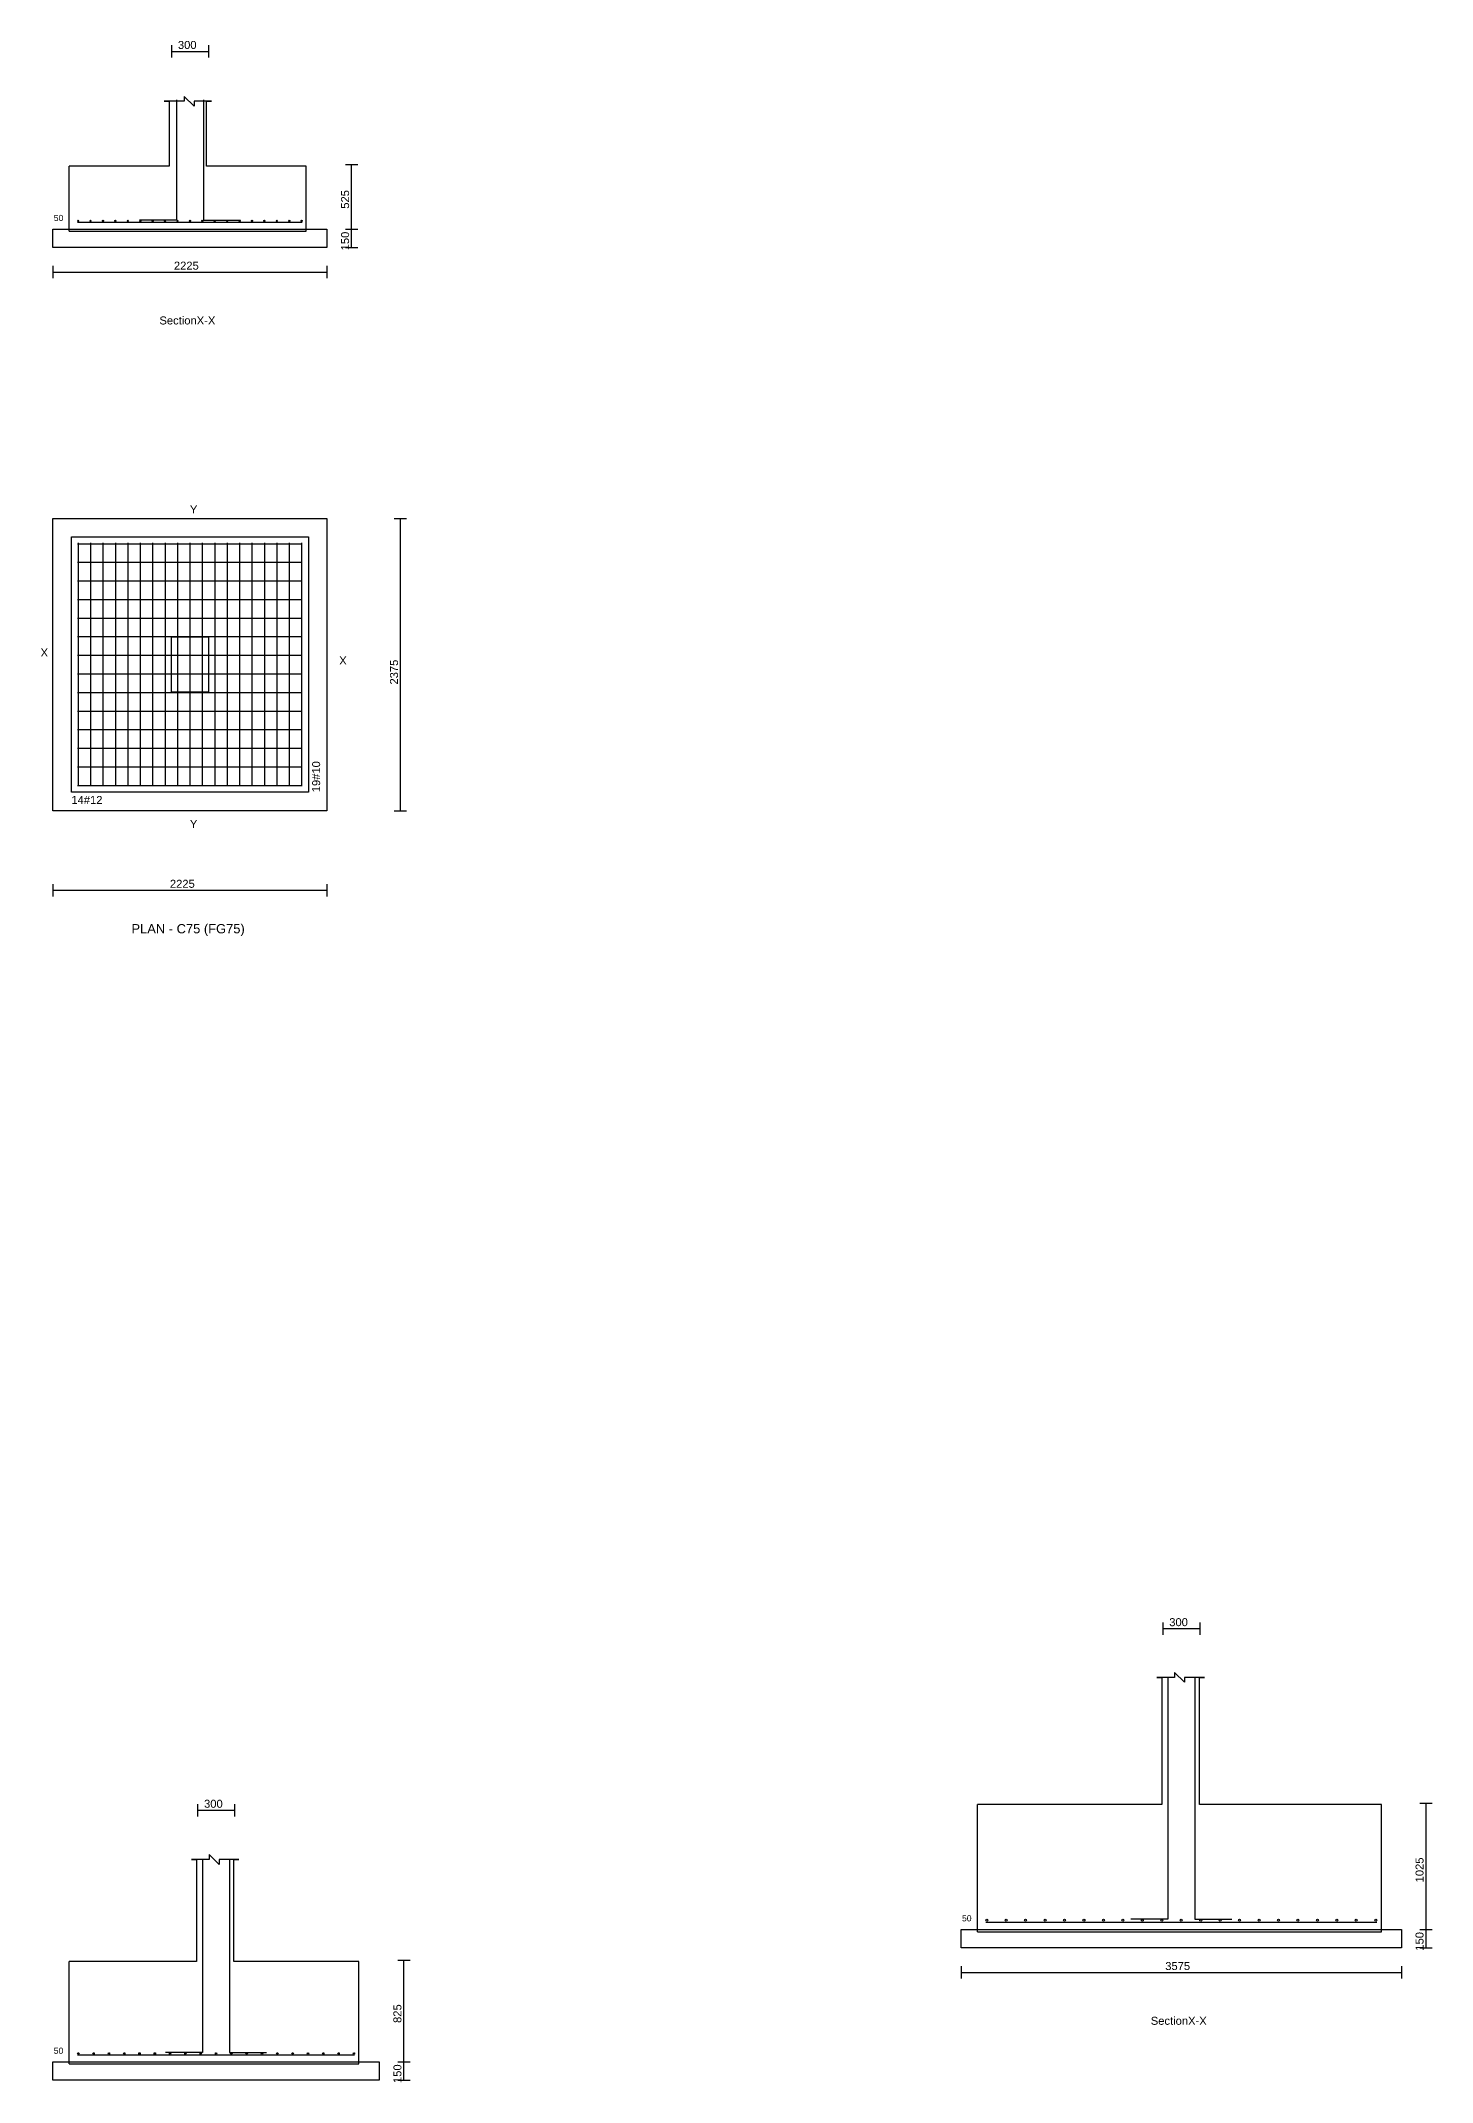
# Model space of a CAD drawing. Extents: x 0 to 27, y -1 to 285.
# Drawn here: x 15 to 26.3, y 265.65 to 282.23 of the extents above; entities that cross this region are included whole.
import ezdxf
from ezdxf.enums import TextEntityAlignment as Align

# ---------------------------------------------------------------- set-up
doc = ezdxf.new("R2010")
doc.units = 0
for name, color, linetype in [('Bottom_Cover', 7, 'CONTINUOUS'), ('Column_Bars', 4, 'CONTINUOUS'), ('Column_Dimension', 7, 'CONTINUOUS'), ('Columns', 4, 'CONTINUOUS'), ('dim_all', 7, 'CONTINUOUS'), ('Footing_Plan', 7, 'CONTINUOUS'), ('PCC', 2, 'CONTINUOUS'), ('PCC_Depth', 7, 'CONTINUOUS'), ('Pcc_Plan', 2, 'CONTINUOUS'), ('Plan', 7, 'CONTINUOUS'), ('Plan_Rf_Xdir', 1, 'CONTINUOUS'), ('Plan_Rf_Ydir', 3, 'CONTINUOUS'), ('Section', 2, 'CONTINUOUS'), ('SectionName', 3, 'CONTINUOUS'), ('Sectn_Rf_Xdir', 1, 'CONTINUOUS'), ('Sectn_Rf_Ydir', 3, 'CONTINUOUS'), ('Total_Depth', 7, 'CONTINUOUS'), ('X_Dimension', 7, 'CONTINUOUS')]:
    doc.layers.add(name, color=color, linetype=linetype)
doc.styles.add('STRUDS_Arial', font='ARIAL.TTF', dxfattribs={"height": 0.04})

msp = doc.modelspace()

# ---------------------------------------------------------------- linework, layer by layer
at = {"layer": 'Column_Bars'}
for p, q in [((16.1025, 281.75), (16.1025, 280.772)), ((16.3225, 281.75), (16.3225, 280.772)), ((16.1025, 280.772), (15.8025, 280.772)), ((16.3225, 280.772), (16.6225, 280.772)), ((24.1525, 268.938), (24.1525, 266.97)), ((24.3725, 268.938), (24.3725, 266.97)), ((16.315, 267.462), (16.315, 265.887)), ((16.535, 267.462), (16.535, 265.887)), ((24.1525, 266.97), (23.8525, 266.97)), ((24.3725, 266.97), (24.6725, 266.97)), ((16.315, 265.887), (16.015, 265.887)), ((16.535, 265.887), (16.835, 265.887))]:
    msp.add_line(p, q, dxfattribs=at)
at = {"layer": 'Columns'}
for p, q in [((16.0625, 276.938), (16.0625, 277.388)), ((16.0625, 277.388), (16.3625, 277.388)), ((16.3625, 277.388), (16.3625, 276.938)), ((16.3625, 276.938), (16.0625, 276.938))]:
    msp.add_line(p, q, dxfattribs=at)
at = {"layer": 'dim_all'}
for p, q in [((16.0625, 282.193), (16.0625, 282.093)), ((16.0625, 282.143), (16.3625, 282.143)), ((16.3625, 282.193), (16.3625, 282.093)), ((17.475, 281.225), (17.575, 281.225)), ((17.525, 280.7), (17.525, 281.225)), ((17.475, 280.7), (17.575, 280.7)), ((17.475, 280.7), (17.575, 280.7)), ((17.525, 280.55), (17.525, 280.7)), ((17.475, 280.55), (17.575, 280.55)), ((15.1, 280.4), (15.1, 280.3)), ((15.1, 280.35), (17.325, 280.35)), ((17.325, 280.4), (17.325, 280.3)), ((17.8725, 278.35), (17.9725, 278.35)), ((17.9225, 275.975), (17.9225, 278.35)), ((17.8725, 275.975), (17.9725, 275.975)), ((15.1, 275.379), (15.1, 275.279)), ((15.1, 275.329), (17.325, 275.329)), ((17.325, 275.379), (17.325, 275.279)), ((24.1125, 269.381), (24.1125, 269.281)), ((24.1125, 269.331), (24.4125, 269.331)), ((24.4125, 269.381), (24.4125, 269.281)), ((16.275, 267.906), (16.275, 267.806)), ((16.275, 267.856), (16.575, 267.856)), ((16.575, 267.906), (16.575, 267.806)), ((26.2, 267.913), (26.3, 267.913)), ((26.25, 266.888), (26.25, 267.913)), ((26.2, 266.888), (26.3, 266.888)), ((26.2, 266.888), (26.3, 266.888)), ((26.25, 266.738), (26.25, 266.888)), ((26.2, 266.738), (26.3, 266.738)), ((17.9, 266.638), (18, 266.638)), ((17.95, 265.813), (17.95, 266.638)), ((22.475, 266.588), (22.475, 266.488)), ((22.475, 266.538), (26.05, 266.538)), ((26.05, 266.588), (26.05, 266.488)), ((17.9, 265.813), (18, 265.813)), ((17.9, 265.813), (18, 265.813)), ((17.95, 265.663), (17.95, 265.813)), ((17.9, 265.663), (18, 265.663))]:
    msp.add_line(p, q, dxfattribs=at)
at = {"layer": 'Footing_Plan'}
for p, q in [((15.25, 276.125), (15.25, 278.2)), ((15.25, 278.2), (17.175, 278.2)), ((17.175, 278.2), (17.175, 276.125)), ((17.175, 276.125), (15.25, 276.125))]:
    msp.add_line(p, q, dxfattribs=at)
at = {"layer": 'PCC'}
for p, q in [((15.1, 280.55), (15.1, 280.7)), ((15.1, 280.7), (17.325, 280.7)), ((15.1, 280.55), (15.1, 280.7)), ((15.1, 280.7), (17.325, 280.7)), ((17.325, 280.7), (17.325, 280.55)), ((17.325, 280.7), (17.325, 280.55)), ((17.325, 280.55), (15.1, 280.55)), ((17.325, 280.55), (15.1, 280.55)), ((22.475, 266.738), (22.475, 266.888)), ((22.475, 266.888), (26.05, 266.888)), ((22.475, 266.738), (22.475, 266.888)), ((22.475, 266.888), (26.05, 266.888)), ((26.05, 266.888), (26.05, 266.738)), ((26.05, 266.888), (26.05, 266.738)), ((26.05, 266.738), (22.475, 266.738)), ((26.05, 266.738), (22.475, 266.738)), ((15.1, 265.663), (15.1, 265.813)), ((15.1, 265.813), (17.75, 265.813)), ((15.1, 265.663), (15.1, 265.813)), ((15.1, 265.813), (17.75, 265.813)), ((17.75, 265.813), (17.75, 265.663)), ((17.75, 265.813), (17.75, 265.663)), ((17.75, 265.663), (15.1, 265.663)), ((17.75, 265.663), (15.1, 265.663))]:
    msp.add_line(p, q, dxfattribs=at)
at = {"layer": 'Pcc_Plan'}
for p, q in [((15.1, 275.975), (15.1, 278.35)), ((15.1, 278.35), (17.325, 278.35)), ((17.325, 278.35), (17.325, 275.975)), ((17.325, 275.975), (15.1, 275.975))]:
    msp.add_line(p, q, dxfattribs=at)
at = {"layer": 'Plan_Rf_Xdir'}
for p, q in [((15.3, 278.144), (17.125, 278.144)), ((15.3, 277.993), (17.125, 277.993)), ((15.3, 277.842), (17.125, 277.842)), ((15.3, 277.691), (17.125, 277.691)), ((15.3, 277.54), (17.125, 277.54)), ((15.3, 277.389), (17.125, 277.389)), ((15.3, 277.238), (17.125, 277.238)), ((15.3, 277.087), (17.125, 277.087)), ((15.3, 276.936), (17.125, 276.936)), ((15.3, 276.785), (17.125, 276.785)), ((15.3, 276.634), (17.125, 276.634)), ((15.3, 276.483), (17.125, 276.483)), ((15.3, 276.332), (17.125, 276.332)), ((15.3, 276.181), (17.125, 276.181))]:
    msp.add_line(p, q, dxfattribs=at)
at = {"layer": 'Plan_Rf_Ydir'}
for p, q in [((15.305, 278.15), (15.305, 276.175)), ((15.4058, 278.15), (15.4058, 276.175)), ((15.5067, 278.15), (15.5067, 276.175)), ((15.6075, 278.15), (15.6075, 276.175)), ((15.7083, 278.15), (15.7083, 276.175)), ((15.8092, 278.15), (15.8092, 276.175)), ((15.91, 278.15), (15.91, 276.175)), ((16.0108, 278.15), (16.0108, 276.175)), ((16.1117, 278.15), (16.1117, 276.175)), ((16.2125, 278.15), (16.2125, 276.175)), ((16.3133, 278.15), (16.3133, 276.175)), ((16.4142, 278.15), (16.4142, 276.175)), ((16.515, 278.15), (16.515, 276.175)), ((16.6158, 278.15), (16.6158, 276.175)), ((16.7167, 278.15), (16.7167, 276.175)), ((16.8175, 278.15), (16.8175, 276.175)), ((16.9183, 278.15), (16.9183, 276.175)), ((17.0192, 278.15), (17.0192, 276.175)), ((17.12, 278.15), (17.12, 276.175))]:
    msp.add_line(p, q, dxfattribs=at)
at = {"layer": 'Section'}
for p, q in [((16.0437, 281.738), (16.0032, 281.738)), ((16.0032, 281.738), (16.0437, 281.738)), ((16.1653, 281.738), (16.0437, 281.738)), ((16.0437, 281.738), (16.0437, 281.211)), ((16.2463, 281.697), (16.1653, 281.778)), ((16.1653, 281.778), (16.1653, 281.738)), ((16.3476, 281.738), (16.2463, 281.738)), ((16.2463, 281.738), (16.2463, 281.697)), ((16.3476, 281.211), (16.3476, 281.738)), ((16.3476, 281.738), (16.3881, 281.738)), ((16.3881, 281.738), (16.3476, 281.738)), ((16.0437, 281.211), (15.2334, 281.211)), ((15.2334, 280.684), (15.2334, 281.211)), ((16.0437, 281.211), (16.0437, 281.211)), ((16.0437, 281.211), (16.0437, 281.211)), ((16.0437, 281.211), (16.0437, 281.211)), ((17.1579, 281.211), (16.3476, 281.211)), ((16.3476, 281.211), (16.3476, 281.211)), ((16.3476, 281.211), (16.3476, 281.211)), ((16.3476, 281.211), (16.3476, 281.211)), ((17.1579, 280.684), (17.1579, 281.211)), ((15.2334, 280.684), (17.1579, 280.684)), ((24.2884, 268.895), (24.2074, 268.976)), ((24.2074, 268.976), (24.2074, 268.935)), ((24.1061, 268.935), (24.0656, 268.935)), ((24.0656, 268.935), (24.1061, 268.935)), ((24.2074, 268.935), (24.1061, 268.935)), ((24.1061, 268.935), (24.1061, 267.902)), ((24.41, 268.935), (24.2884, 268.935)), ((24.2884, 268.935), (24.2884, 268.895)), ((24.41, 267.902), (24.41, 268.935)), ((24.41, 268.935), (24.4505, 268.935)), ((24.4505, 268.935), (24.41, 268.935)), ((24.1061, 267.902), (22.6071, 267.902)), ((22.6071, 266.869), (22.6071, 267.902)), ((24.1061, 267.902), (24.1061, 267.902)), ((24.1061, 267.902), (24.1061, 267.902)), ((24.1061, 267.902), (24.1061, 267.902)), ((25.8887, 267.902), (24.41, 267.902)), ((24.41, 267.902), (24.41, 267.902)), ((24.41, 267.902), (24.41, 267.902)), ((24.41, 267.902), (24.41, 267.902)), ((25.8887, 266.869), (25.8887, 267.902)), ((16.4489, 267.416), (16.3678, 267.497)), ((16.3678, 267.497), (16.3678, 267.456)), ((16.2666, 267.456), (16.226, 267.456)), ((16.226, 267.456), (16.2666, 267.456)), ((16.3678, 267.456), (16.2666, 267.456)), ((16.2666, 267.456), (16.2666, 266.626)), ((16.5704, 267.456), (16.4489, 267.456)), ((16.4489, 267.456), (16.4489, 267.416)), ((16.5704, 266.626), (16.5704, 267.456)), ((16.5704, 267.456), (16.6109, 267.456)), ((16.6109, 267.456), (16.5704, 267.456)), ((22.6071, 266.869), (25.8887, 266.869)), ((16.2666, 266.626), (15.2334, 266.626)), ((15.2334, 265.795), (15.2334, 266.626)), ((16.2666, 266.626), (16.2666, 266.626)), ((16.2666, 266.626), (16.2666, 266.626)), ((16.2666, 266.626), (16.2666, 266.626)), ((17.5833, 266.626), (16.5704, 266.626)), ((16.5704, 266.626), (16.5704, 266.626)), ((16.5704, 266.626), (16.5704, 266.626)), ((16.5704, 266.626), (16.5704, 266.626)), ((17.5833, 265.795), (17.5833, 266.626)), ((15.2334, 265.795), (17.5833, 265.795))]:
    msp.add_line(p, q, dxfattribs=at)
at = {"layer": 'Sectn_Rf_Xdir'}
for p, q in [((15.3, 280.756), (17.125, 280.756)), ((22.675, 266.946), (25.85, 266.946)), ((15.3, 265.868), (17.55, 265.868))]:
    msp.add_line(p, q, dxfattribs=at)
at = {"layer": 'Sectn_Rf_Ydir'}
for centre, radius in [((15.305, 280.767), 0.005), ((15.4058, 280.767), 0.005), ((15.5067, 280.767), 0.005), ((15.6075, 280.767), 0.005), ((15.7083, 280.767), 0.005), ((15.8092, 280.767), 0.005), ((15.91, 280.767), 0.005), ((16.0108, 280.767), 0.005), ((16.1117, 280.767), 0.005), ((16.2125, 280.767), 0.005), ((16.3133, 280.767), 0.005), ((16.4142, 280.767), 0.005), ((16.515, 280.767), 0.005), ((16.6158, 280.767), 0.005), ((16.7167, 280.767), 0.005), ((16.8175, 280.767), 0.005), ((16.9183, 280.767), 0.005), ((17.0192, 280.767), 0.005), ((17.12, 280.767), 0.005), ((22.683, 266.962), 0.008), ((22.841, 266.962), 0.008), ((22.9989, 266.962), 0.008), ((23.1568, 266.962), 0.008), ((23.3148, 266.962), 0.008), ((23.4727, 266.962), 0.008), ((23.6307, 266.962), 0.008), ((23.7886, 266.962), 0.008), ((23.9466, 266.962), 0.008), ((24.1045, 266.962), 0.008), ((24.2625, 266.962), 0.008), ((24.4204, 266.962), 0.008), ((24.5784, 266.962), 0.008), ((24.7363, 266.962), 0.008), ((24.8943, 266.962), 0.008), ((25.0522, 266.962), 0.008), ((25.2102, 266.962), 0.008), ((25.3681, 266.962), 0.008), ((25.5261, 266.962), 0.008), ((25.684, 266.962), 0.008), ((25.842, 266.962), 0.008), ((15.306, 265.88), 0.006), ((15.4303, 265.88), 0.006), ((15.5547, 265.88), 0.006), ((15.679, 265.88), 0.006), ((15.8033, 265.88), 0.006), ((15.9277, 265.88), 0.006), ((16.052, 265.88), 0.006), ((16.1763, 265.88), 0.006), ((16.3007, 265.88), 0.006), ((16.425, 265.88), 0.006), ((16.5493, 265.88), 0.006), ((16.6737, 265.88), 0.006), ((16.798, 265.88), 0.006), ((16.9223, 265.88), 0.006), ((17.0467, 265.88), 0.006), ((17.171, 265.88), 0.006), ((17.2953, 265.88), 0.006), ((17.4197, 265.88), 0.006), ((17.544, 265.88), 0.006)]:
    msp.add_circle(centre, radius, dxfattribs=at)

# ---------------------------------------------------------------- texts
at = {"layer": 'Bottom_Cover', "style": 'STRUDS_Arial'}
for p in [(15.1071, 280.765), (22.4821, 266.953), (15.1071, 265.877)]:
    msp.add_text('50', height=0.05, dxfattribs=at).set_placement(p)
at = {"layer": 'Column_Dimension', "style": 'STRUDS_Arial'}
for p in [(16.115, 282.163), (24.165, 269.351), (16.3275, 267.876)]:
    msp.add_text('300', height=0.065, dxfattribs=at).set_placement(p)
at = {"layer": 'dim_all', "style": 'STRUDS_Arial'}
msp.add_text('2375 ', height=0.065, rotation=90, dxfattribs=at).set_placement((17.9025, 277))
msp.add_text('2225 ', height=0.065, dxfattribs=at).set_placement((16.05, 275.349))
at = {"layer": 'PCC_Depth', "style": 'STRUDS_Arial'}
for p in [(17.505, 280.527), (26.23, 266.715), (17.93, 265.64)]:
    msp.add_text('150', height=0.065, rotation=90, dxfattribs=at).set_placement(p)
at = {"layer": 'Plan', "style": 'STRUDS_Arial'}
msp.add_text('PLAN - C75 (FG75) ', height=0.075, dxfattribs=at).set_placement((16.2125, 274.979), align=Align.CENTER)
at = {"layer": 'Plan_Rf_Xdir', "style": 'STRUDS_Arial'}
msp.add_text('14#12', height=0.065, dxfattribs=at).set_placement((15.25, 276.03))
at = {"layer": 'Plan_Rf_Ydir', "style": 'STRUDS_Arial'}
msp.add_text('19#10', height=0.065, rotation=90, dxfattribs=at).set_placement((17.27, 276.125))
at = {"layer": 'Section', "style": 'STRUDS_Arial'}
for p in [(15.965, 279.925), (24.015, 266.113)]:
    msp.add_text('SectionX-X', height=0.065, dxfattribs=at).set_placement(p)
at = {"layer": 'SectionName', "style": 'STRUDS_Arial'}
for s, p in [('Y', (16.2125, 278.39)), ('X', (15, 277.228)), ('X', (17.425, 277.163)), ('Y', (16.2125, 275.835))]:
    msp.add_text(s, height=0.065, dxfattribs=at).set_placement(p)
at = {"layer": 'Total_Depth', "style": 'STRUDS_Arial'}
for s, p in [('525', (17.505, 280.865)), ('1025', (26.23, 267.27)), ('825', (17.93, 266.128))]:
    msp.add_text(s, height=0.065, rotation=90, dxfattribs=at).set_placement(p)
at = {"layer": 'X_Dimension', "style": 'STRUDS_Arial'}
for s, p in [('2225', (16.0825, 280.37)), ('3575', (24.1325, 266.558))]:
    msp.add_text(s, height=0.065, dxfattribs=at).set_placement(p)

doc.saveas('drawing.dxf')
